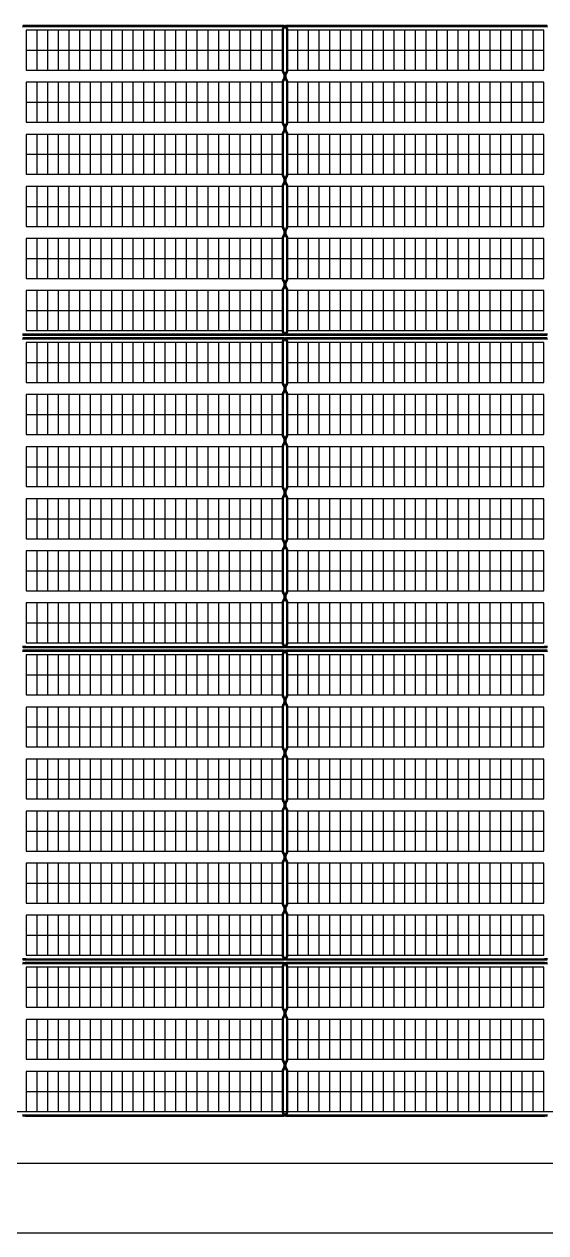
# Model space of a CAD drawing. Header units: metres. Extents: x 1000 to 1920, y 586 to 1306.
# Drawn here: x 1230.1 to 1290.3, y 1000 to 1139.3 of the extents above; entities that cross this region are included whole.
import ezdxf

# ---------------------------------------------------------------- set-up
doc = ezdxf.new("R2010")
doc.units = ezdxf.units.M
for name, color, linetype in [('BOUNDARY', 7, 'Continuous'), ('GROUP_BOUNDARY', 1, 'Continuous'), ('MODULES', 5, 'Continuous'), ('PV_TABLES', 3, 'Continuous'), ('SERVICE_ROAD', 1, 'Continuous')]:
    doc.layers.add(name, color=color, linetype=linetype)

# ---------------------------------------------------------------- blocks, each defined once
blk = doc.blocks.new('PV_TABLE_2x24')
at = {"layer": 'MODULES'}
for p, q in [((1.23333, 0), (1.23333, 4.6)), ((2.46666, 0), (2.46666, 4.6)), ((3.69999, 0), (3.69999, 4.6)), ((4.93332, 0), (4.93332, 4.6)), ((6.16665, 0), (6.16665, 4.6)), ((7.39998, 0), (7.39998, 4.6)), ((8.63331, 0), (8.63331, 4.6)), ((9.86664, 0), (9.86664, 4.6)), ((11.09997, 0), (11.09997, 4.6)), ((12.3333, 0), (12.3333, 4.6)), ((13.56663, 0), (13.56663, 4.6)), ((14.79996, 0), (14.79996, 4.6)), ((16.03329, 0), (16.03329, 4.6)), ((17.26662, 0), (17.26662, 4.6)), ((18.49995, 0), (18.49995, 4.6)), ((19.73328, 0), (19.73328, 4.6)), ((20.96661, 0), (20.96661, 4.6)), ((22.19994, 0), (22.19994, 4.6)), ((23.43327, 0), (23.43327, 4.6)), ((24.6666, 0), (24.6666, 4.6)), ((25.89993, 0), (25.89993, 4.6)), ((27.13326, 0), (27.13326, 4.6)), ((28.36659, 0), (28.36659, 4.6)), ((0, 2.3), (29.59992, 2.3))]:
    blk.add_line(p, q, dxfattribs=at)
blk.add_lwpolyline([(0, 0), (29.59992, 0), (29.59992, 4.6), (0, 4.6)], close=True, dxfattribs=at)

msp = doc.modelspace()

# ---------------------------------------------------------------- linework, layer by layer
at = {"layer": 'BOUNDARY'}
msp.add_lwpolyline([(1000, 1000), (1400, 1000), (1400, 1300), (1000, 1300), (1000, 1000)], close=True, dxfattribs=at)
at = {"layer": 'GROUP_BOUNDARY', "color": 5, "lineweight": 211, "true_color": 0x006ef0, "const_width": 0.3}
for points in [[(1229.9, 1139.1), (1229.98, 1139.08), (1229.99, 1139.08), (1230.06, 1139.08), (1230.14, 1139.08), (1230.21, 1139.08), (1230.3, 1139.1), (1230.37, 1139.1), (1259.93, 1139.1), (1260, 1139.1), (1260.05, 1139.09), (1260.09, 1139.08), (1260.14, 1139.06), (1260.19, 1139.04), (1260.23, 1139.01), (1260.27, 1138.99), (1260.3, 1138.95), (1260.34, 1138.92), (1260.36, 1138.88), (1260.39, 1138.84), (1260.41, 1138.79), (1260.43, 1138.74), (1260.44, 1138.7), (1260.45, 1138.65), (1260.45, 1138.58), (1260.45, 1134.02), (1260.45, 1133.95), (1260.44, 1133.9), (1260.43, 1133.86), (1260.41, 1133.81), (1260.39, 1133.76), (1260.35, 1133.7), (1260.34, 1133.69), (1260.31, 1133.62), (1260.28, 1133.55), (1260.26, 1133.48), (1260.24, 1133.41), (1260.24, 1133.33), (1260.24, 1133.26), (1260.24, 1133.19), (1260.26, 1133.11), (1260.28, 1133.04), (1260.31, 1132.98), (1260.34, 1132.91), (1260.39, 1132.83), (1260.41, 1132.79), (1260.43, 1132.74), (1260.44, 1132.7), (1260.45, 1132.65), (1260.45, 1132.58), (1260.45, 1128.02), (1260.45, 1127.95), (1260.44, 1127.9), (1260.43, 1127.86), (1260.41, 1127.81), (1260.39, 1127.76), (1260.35, 1127.7), (1260.34, 1127.69), (1260.31, 1127.62), (1260.28, 1127.55), (1260.26, 1127.48), (1260.24, 1127.41), (1260.24, 1127.33), (1260.24, 1127.26), (1260.24, 1127.19), (1260.26, 1127.11), (1260.28, 1127.04), (1260.31, 1126.98), (1260.34, 1126.91), (1260.39, 1126.83), (1260.41, 1126.79), (1260.43, 1126.74), (1260.44, 1126.7), (1260.45, 1126.65), (1260.45, 1126.58), (1260.45, 1122.02), (1260.45, 1121.95), (1260.44, 1121.9), (1260.43, 1121.86), (1260.41, 1121.81), (1260.39, 1121.76), (1260.35, 1121.7), (1260.34, 1121.69), (1260.31, 1121.62), (1260.28, 1121.55), (1260.26, 1121.48), (1260.24, 1121.41), (1260.24, 1121.33), (1260.24, 1121.26), (1260.24, 1121.19), (1260.26, 1121.11), (1260.28, 1121.04), (1260.31, 1120.98), (1260.34, 1120.91), (1260.39, 1120.83), (1260.41, 1120.79), (1260.43, 1120.74), (1260.44, 1120.7), (1260.45, 1120.65), (1260.45, 1120.58), (1260.45, 1116.02), (1260.45, 1115.95), (1260.44, 1115.9), (1260.43, 1115.86), (1260.41, 1115.81), (1260.39, 1115.76), (1260.35, 1115.7), (1260.34, 1115.69), (1260.31, 1115.62), (1260.28, 1115.55), (1260.26, 1115.48), (1260.24, 1115.41), (1260.24, 1115.33), (1260.24, 1115.26), (1260.24, 1115.19), (1260.26, 1115.11), (1260.28, 1115.04), (1260.31, 1114.98), (1260.34, 1114.91), (1260.39, 1114.83), (1260.41, 1114.79), (1260.43, 1114.74), (1260.44, 1114.7), (1260.45, 1114.65), (1260.45, 1114.58), (1260.45, 1110.02), (1260.45, 1109.95), (1260.44, 1109.9), (1260.43, 1109.86), (1260.41, 1109.81), (1260.39, 1109.76), (1260.35, 1109.7), (1260.34, 1109.69), (1260.31, 1109.62), (1260.28, 1109.55), (1260.26, 1109.48), (1260.24, 1109.41), (1260.24, 1109.33), (1260.24, 1109.26), (1260.24, 1109.19), (1260.26, 1109.11), (1260.28, 1109.04), (1260.31, 1108.98), (1260.34, 1108.91), (1260.39, 1108.83), (1260.41, 1108.79), (1260.43, 1108.74), (1260.44, 1108.7), (1260.45, 1108.65), (1260.45, 1108.58), (1260.45, 1104.02), (1260.45, 1103.95), (1260.44, 1103.9), (1260.43, 1103.86), (1260.41, 1103.81), (1260.39, 1103.76), (1260.36, 1103.72), (1260.34, 1103.68), (1260.3, 1103.65), (1260.27, 1103.61), (1260.23, 1103.59), (1260.19, 1103.56), (1260.14, 1103.54), (1260.09, 1103.52), (1260.05, 1103.51), (1260, 1103.5), (1259.93, 1103.5), (1230.37, 1103.5), (1230.3, 1103.5), (1230.22, 1103.52), (1230.21, 1103.52), (1230.13, 1103.52), (1230.06, 1103.52), (1229.99, 1103.52), (1229.9, 1103.5)], [(1229.9, 1103.1), (1229.98, 1103.08), (1229.99, 1103.08), (1230.06, 1103.08), (1230.14, 1103.08), (1230.21, 1103.08), (1230.3, 1103.1), (1230.37, 1103.1), (1259.93, 1103.1), (1260, 1103.1), (1260.05, 1103.09), (1260.09, 1103.08), (1260.14, 1103.06), (1260.19, 1103.04), (1260.23, 1103.01), (1260.27, 1102.99), (1260.3, 1102.95), (1260.34, 1102.92), (1260.36, 1102.88), (1260.39, 1102.84), (1260.41, 1102.79), (1260.43, 1102.74), (1260.44, 1102.7), (1260.45, 1102.65), (1260.45, 1102.58), (1260.45, 1098.02), (1260.45, 1097.95), (1260.44, 1097.9), (1260.43, 1097.86), (1260.41, 1097.81), (1260.39, 1097.76), (1260.35, 1097.7), (1260.34, 1097.69), (1260.31, 1097.62), (1260.28, 1097.55), (1260.26, 1097.48), (1260.24, 1097.41), (1260.24, 1097.33), (1260.24, 1097.26), (1260.24, 1097.19), (1260.26, 1097.11), (1260.28, 1097.04), (1260.31, 1096.98), (1260.34, 1096.91), (1260.39, 1096.83), (1260.41, 1096.79), (1260.43, 1096.74), (1260.44, 1096.7), (1260.45, 1096.65), (1260.45, 1096.58), (1260.45, 1092.02), (1260.45, 1091.95), (1260.44, 1091.9), (1260.43, 1091.86), (1260.41, 1091.81), (1260.39, 1091.76), (1260.35, 1091.7), (1260.34, 1091.69), (1260.31, 1091.62), (1260.28, 1091.55), (1260.26, 1091.48), (1260.24, 1091.41), (1260.24, 1091.33), (1260.24, 1091.26), (1260.24, 1091.19), (1260.26, 1091.11), (1260.28, 1091.04), (1260.31, 1090.98), (1260.34, 1090.91), (1260.39, 1090.83), (1260.41, 1090.79), (1260.43, 1090.74), (1260.44, 1090.7), (1260.45, 1090.65), (1260.45, 1090.58), (1260.45, 1086.02), (1260.45, 1085.95), (1260.44, 1085.9), (1260.43, 1085.86), (1260.41, 1085.81), (1260.39, 1085.76), (1260.35, 1085.7), (1260.34, 1085.69), (1260.31, 1085.62), (1260.28, 1085.55), (1260.26, 1085.48), (1260.24, 1085.41), (1260.24, 1085.33), (1260.24, 1085.26), (1260.24, 1085.19), (1260.26, 1085.11), (1260.28, 1085.04), (1260.31, 1084.98), (1260.34, 1084.91), (1260.39, 1084.83), (1260.41, 1084.79), (1260.43, 1084.74), (1260.44, 1084.7), (1260.45, 1084.65), (1260.45, 1084.58), (1260.45, 1080.02), (1260.45, 1079.95), (1260.44, 1079.9), (1260.43, 1079.86), (1260.41, 1079.81), (1260.39, 1079.76), (1260.35, 1079.7), (1260.34, 1079.69), (1260.31, 1079.62), (1260.28, 1079.55), (1260.26, 1079.48), (1260.24, 1079.41), (1260.24, 1079.33), (1260.24, 1079.26), (1260.24, 1079.19), (1260.26, 1079.11), (1260.28, 1079.04), (1260.31, 1078.98), (1260.34, 1078.91), (1260.39, 1078.83), (1260.41, 1078.79), (1260.43, 1078.74), (1260.44, 1078.7), (1260.45, 1078.65), (1260.45, 1078.58), (1260.45, 1074.02), (1260.45, 1073.95), (1260.44, 1073.9), (1260.43, 1073.86), (1260.41, 1073.81), (1260.39, 1073.76), (1260.35, 1073.7), (1260.34, 1073.69), (1260.31, 1073.62), (1260.28, 1073.55), (1260.26, 1073.48), (1260.24, 1073.41), (1260.24, 1073.33), (1260.24, 1073.26), (1260.24, 1073.19), (1260.26, 1073.11), (1260.28, 1073.04), (1260.31, 1072.98), (1260.34, 1072.91), (1260.39, 1072.83), (1260.41, 1072.79), (1260.43, 1072.74), (1260.44, 1072.7), (1260.45, 1072.65), (1260.45, 1072.58), (1260.45, 1068.02), (1260.45, 1067.95), (1260.44, 1067.9), (1260.43, 1067.86), (1260.41, 1067.81), (1260.39, 1067.76), (1260.36, 1067.72), (1260.34, 1067.68), (1260.3, 1067.65), (1260.27, 1067.61), (1260.23, 1067.59), (1260.19, 1067.56), (1260.14, 1067.54), (1260.09, 1067.52), (1260.05, 1067.51), (1260, 1067.5), (1259.93, 1067.5), (1230.37, 1067.5), (1230.3, 1067.5), (1230.22, 1067.52), (1230.21, 1067.52), (1230.13, 1067.52), (1230.06, 1067.52), (1229.99, 1067.52), (1229.9, 1067.5)], [(1229.9, 1067.1), (1229.98, 1067.08), (1229.99, 1067.08), (1230.06, 1067.08), (1230.14, 1067.08), (1230.21, 1067.08), (1230.3, 1067.1), (1230.37, 1067.1), (1259.93, 1067.1), (1260, 1067.1), (1260.05, 1067.09), (1260.09, 1067.08), (1260.14, 1067.06), (1260.19, 1067.04), (1260.23, 1067.01), (1260.27, 1066.99), (1260.3, 1066.95), (1260.34, 1066.92), (1260.36, 1066.88), (1260.39, 1066.84), (1260.41, 1066.79), (1260.43, 1066.74), (1260.44, 1066.7), (1260.45, 1066.65), (1260.45, 1066.58), (1260.45, 1062.02), (1260.45, 1061.95), (1260.44, 1061.9), (1260.43, 1061.86), (1260.41, 1061.81), (1260.39, 1061.76), (1260.35, 1061.7), (1260.34, 1061.69), (1260.31, 1061.62), (1260.28, 1061.55), (1260.26, 1061.48), (1260.24, 1061.41), (1260.24, 1061.33), (1260.24, 1061.26), (1260.24, 1061.19), (1260.26, 1061.11), (1260.28, 1061.04), (1260.31, 1060.98), (1260.34, 1060.91), (1260.39, 1060.83), (1260.41, 1060.79), (1260.43, 1060.74), (1260.44, 1060.7), (1260.45, 1060.65), (1260.45, 1060.58), (1260.45, 1056.02), (1260.45, 1055.95), (1260.44, 1055.9), (1260.43, 1055.86), (1260.41, 1055.81), (1260.39, 1055.76), (1260.35, 1055.7), (1260.34, 1055.69), (1260.31, 1055.62), (1260.28, 1055.55), (1260.26, 1055.48), (1260.24, 1055.41), (1260.24, 1055.33), (1260.24, 1055.26), (1260.24, 1055.19), (1260.26, 1055.11), (1260.28, 1055.04), (1260.31, 1054.98), (1260.34, 1054.91), (1260.39, 1054.83), (1260.41, 1054.79), (1260.43, 1054.74), (1260.44, 1054.7), (1260.45, 1054.65), (1260.45, 1054.58), (1260.45, 1050.02), (1260.45, 1049.95), (1260.44, 1049.9), (1260.43, 1049.86), (1260.41, 1049.81), (1260.39, 1049.76), (1260.35, 1049.7), (1260.34, 1049.69), (1260.31, 1049.62), (1260.28, 1049.55), (1260.26, 1049.48), (1260.24, 1049.41), (1260.24, 1049.33), (1260.24, 1049.26), (1260.24, 1049.19), (1260.26, 1049.11), (1260.28, 1049.04), (1260.31, 1048.98), (1260.34, 1048.91), (1260.39, 1048.83), (1260.41, 1048.79), (1260.43, 1048.74), (1260.44, 1048.7), (1260.45, 1048.65), (1260.45, 1048.58), (1260.45, 1044.02), (1260.45, 1043.95), (1260.44, 1043.9), (1260.43, 1043.86), (1260.41, 1043.81), (1260.39, 1043.76), (1260.35, 1043.7), (1260.34, 1043.69), (1260.31, 1043.62), (1260.28, 1043.55), (1260.26, 1043.48), (1260.24, 1043.41), (1260.24, 1043.33), (1260.24, 1043.26), (1260.24, 1043.19), (1260.26, 1043.11), (1260.28, 1043.04), (1260.31, 1042.98), (1260.34, 1042.91), (1260.39, 1042.83), (1260.41, 1042.79), (1260.43, 1042.74), (1260.44, 1042.7), (1260.45, 1042.65), (1260.45, 1042.58), (1260.45, 1038.02), (1260.45, 1037.95), (1260.44, 1037.9), (1260.43, 1037.86), (1260.41, 1037.81), (1260.39, 1037.76), (1260.35, 1037.7), (1260.34, 1037.69), (1260.31, 1037.62), (1260.28, 1037.55), (1260.26, 1037.48), (1260.24, 1037.41), (1260.24, 1037.33), (1260.24, 1037.26), (1260.24, 1037.19), (1260.26, 1037.11), (1260.28, 1037.04), (1260.31, 1036.98), (1260.34, 1036.91), (1260.39, 1036.83), (1260.41, 1036.79), (1260.43, 1036.74), (1260.44, 1036.7), (1260.45, 1036.65), (1260.45, 1036.58), (1260.45, 1032.02), (1260.45, 1031.95), (1260.44, 1031.9), (1260.43, 1031.86), (1260.41, 1031.81), (1260.39, 1031.76), (1260.36, 1031.72), (1260.34, 1031.68), (1260.3, 1031.65), (1260.27, 1031.61), (1260.23, 1031.59), (1260.19, 1031.56), (1260.14, 1031.54), (1260.09, 1031.52), (1260.05, 1031.51), (1260, 1031.5), (1259.93, 1031.5), (1230.37, 1031.5), (1230.3, 1031.5), (1230.22, 1031.52), (1230.21, 1031.52), (1230.13, 1031.52), (1230.06, 1031.52), (1229.99, 1031.52), (1229.9, 1031.5)], [(1229.9, 1031.1), (1229.98, 1031.08), (1229.99, 1031.08), (1230.06, 1031.08), (1230.14, 1031.08), (1230.21, 1031.08), (1230.3, 1031.1), (1230.37, 1031.1), (1259.93, 1031.1), (1260, 1031.1), (1260.05, 1031.09), (1260.09, 1031.08), (1260.14, 1031.06), (1260.19, 1031.04), (1260.23, 1031.01), (1260.27, 1030.99), (1260.3, 1030.95), (1260.34, 1030.92), (1260.36, 1030.88), (1260.39, 1030.84), (1260.41, 1030.79), (1260.43, 1030.74), (1260.44, 1030.7), (1260.45, 1030.65), (1260.45, 1030.58), (1260.45, 1026.02), (1260.45, 1025.95), (1260.44, 1025.9), (1260.43, 1025.86), (1260.41, 1025.81), (1260.39, 1025.76), (1260.35, 1025.7), (1260.34, 1025.69), (1260.31, 1025.62), (1260.28, 1025.55), (1260.26, 1025.48), (1260.24, 1025.41), (1260.24, 1025.33), (1260.24, 1025.26), (1260.24, 1025.19), (1260.26, 1025.11), (1260.28, 1025.04), (1260.31, 1024.98), (1260.34, 1024.91), (1260.39, 1024.83), (1260.41, 1024.79), (1260.43, 1024.74), (1260.44, 1024.7), (1260.45, 1024.65), (1260.45, 1024.58), (1260.45, 1020.02), (1260.45, 1019.95), (1260.44, 1019.9), (1260.43, 1019.86), (1260.41, 1019.81), (1260.39, 1019.76), (1260.35, 1019.7), (1260.34, 1019.69), (1260.31, 1019.62), (1260.28, 1019.55), (1260.26, 1019.48), (1260.24, 1019.41), (1260.24, 1019.33), (1260.24, 1019.26), (1260.24, 1019.19), (1260.26, 1019.11), (1260.28, 1019.04), (1260.31, 1018.98), (1260.34, 1018.91), (1260.39, 1018.83), (1260.41, 1018.79), (1260.43, 1018.74), (1260.44, 1018.7), (1260.45, 1018.65), (1260.45, 1018.58), (1260.45, 1014.02), (1260.45, 1013.95), (1260.44, 1013.9), (1260.43, 1013.86), (1260.41, 1013.81), (1260.39, 1013.76), (1260.36, 1013.72), (1260.34, 1013.68), (1260.3, 1013.65), (1260.27, 1013.61), (1260.23, 1013.59), (1260.19, 1013.56), (1260.14, 1013.54), (1260.09, 1013.52), (1260.05, 1013.51), (1260, 1013.5), (1259.93, 1013.5), (1230.37, 1013.5), (1230.3, 1013.5), (1230.22, 1013.52), (1230.21, 1013.52), (1230.13, 1013.52), (1230.06, 1013.52), (1229.99, 1013.52), (1229.9, 1013.5)]]:
    msp.add_lwpolyline(points, dxfattribs=at)
at = {"layer": 'GROUP_BOUNDARY', "color": 1, "lineweight": 211, "true_color": 0xdc143c, "const_width": 0.3}
for points in [[(1290.5, 1103.5), (1290.42, 1103.52), (1290.41, 1103.52), (1290.33, 1103.52), (1290.26, 1103.52), (1290.19, 1103.52), (1290.1, 1103.5), (1290.03, 1103.5), (1260.47, 1103.5), (1260.4, 1103.5), (1260.35, 1103.51), (1260.3, 1103.52), (1260.26, 1103.54), (1260.21, 1103.56), (1260.17, 1103.59), (1260.13, 1103.61), (1260.1, 1103.65), (1260.06, 1103.68), (1260.03, 1103.72), (1260.01, 1103.76), (1259.99, 1103.81), (1259.97, 1103.86), (1259.96, 1103.9), (1259.95, 1103.95), (1259.95, 1104.02), (1259.95, 1108.58), (1259.95, 1108.65), (1259.96, 1108.7), (1259.97, 1108.74), (1259.99, 1108.79), (1260.01, 1108.84), (1260.05, 1108.9), (1260.06, 1108.91), (1260.06, 1108.91), (1260.09, 1108.98), (1260.12, 1109.05), (1260.14, 1109.12), (1260.16, 1109.19), (1260.16, 1109.26), (1260.16, 1109.34), (1260.16, 1109.41), (1260.14, 1109.48), (1260.12, 1109.55), (1260.09, 1109.62), (1260.06, 1109.69), (1260.05, 1109.7), (1260.01, 1109.76), (1259.99, 1109.81), (1259.97, 1109.86), (1259.96, 1109.9), (1259.95, 1109.95), (1259.95, 1110.02), (1259.95, 1114.58), (1259.95, 1114.65), (1259.96, 1114.7), (1259.97, 1114.74), (1259.99, 1114.79), (1260.01, 1114.84), (1260.05, 1114.9), (1260.06, 1114.91), (1260.09, 1114.98), (1260.12, 1115.05), (1260.14, 1115.12), (1260.16, 1115.19), (1260.16, 1115.27), (1260.16, 1115.34), (1260.16, 1115.41), (1260.14, 1115.49), (1260.12, 1115.56), (1260.09, 1115.62), (1260.06, 1115.69), (1260.01, 1115.77), (1259.99, 1115.81), (1259.97, 1115.86), (1259.96, 1115.9), (1259.95, 1115.95), (1259.95, 1116.02), (1259.95, 1120.58), (1259.95, 1120.65), (1259.96, 1120.7), (1259.97, 1120.74), (1259.99, 1120.79), (1260.01, 1120.84), (1260.05, 1120.9), (1260.06, 1120.91), (1260.09, 1120.98), (1260.12, 1121.05), (1260.14, 1121.12), (1260.16, 1121.19), (1260.16, 1121.27), (1260.16, 1121.34), (1260.16, 1121.41), (1260.14, 1121.49), (1260.12, 1121.56), (1260.09, 1121.62), (1260.06, 1121.69), (1260.01, 1121.77), (1259.99, 1121.81), (1259.97, 1121.86), (1259.96, 1121.9), (1259.95, 1121.95), (1259.95, 1122.02), (1259.95, 1126.58), (1259.95, 1126.65), (1259.96, 1126.7), (1259.97, 1126.74), (1259.99, 1126.79), (1260.01, 1126.84), (1260.05, 1126.9), (1260.06, 1126.91), (1260.09, 1126.98), (1260.12, 1127.05), (1260.14, 1127.12), (1260.16, 1127.19), (1260.16, 1127.27), (1260.16, 1127.34), (1260.16, 1127.41), (1260.14, 1127.49), (1260.12, 1127.56), (1260.09, 1127.62), (1260.06, 1127.69), (1260.01, 1127.77), (1259.99, 1127.81), (1259.97, 1127.86), (1259.96, 1127.9), (1259.95, 1127.95), (1259.95, 1128.02), (1259.95, 1132.58), (1259.95, 1132.65), (1259.96, 1132.7), (1259.97, 1132.74), (1259.99, 1132.79), (1260.01, 1132.84), (1260.05, 1132.9), (1260.06, 1132.91), (1260.09, 1132.98), (1260.12, 1133.05), (1260.14, 1133.12), (1260.16, 1133.19), (1260.16, 1133.27), (1260.16, 1133.34), (1260.16, 1133.41), (1260.14, 1133.49), (1260.12, 1133.56), (1260.09, 1133.62), (1260.06, 1133.69), (1260.01, 1133.77), (1259.99, 1133.81), (1259.97, 1133.86), (1259.96, 1133.9), (1259.95, 1133.95), (1259.95, 1134.02), (1259.95, 1138.58), (1259.95, 1138.65), (1259.96, 1138.7), (1259.97, 1138.74), (1259.99, 1138.79), (1260.01, 1138.84), (1260.03, 1138.88), (1260.06, 1138.92), (1260.1, 1138.95), (1260.13, 1138.99), (1260.17, 1139.01), (1260.21, 1139.04), (1260.26, 1139.06), (1260.3, 1139.08), (1260.35, 1139.09), (1260.4, 1139.1), (1260.47, 1139.1), (1290.03, 1139.1), (1290.1, 1139.1), (1290.18, 1139.08), (1290.19, 1139.08), (1290.26, 1139.08), (1290.34, 1139.08), (1290.41, 1139.08), (1290.5, 1139.1)], [(1290.5, 1067.5), (1290.42, 1067.52), (1290.41, 1067.52), (1290.33, 1067.52), (1290.26, 1067.52), (1290.19, 1067.52), (1290.1, 1067.5), (1290.03, 1067.5), (1260.47, 1067.5), (1260.4, 1067.5), (1260.35, 1067.51), (1260.3, 1067.52), (1260.26, 1067.54), (1260.21, 1067.56), (1260.17, 1067.59), (1260.13, 1067.61), (1260.1, 1067.65), (1260.06, 1067.68), (1260.03, 1067.72), (1260.01, 1067.76), (1259.99, 1067.81), (1259.97, 1067.86), (1259.96, 1067.9), (1259.95, 1067.95), (1259.95, 1068.02), (1259.95, 1072.58), (1259.95, 1072.65), (1259.96, 1072.7), (1259.97, 1072.74), (1259.99, 1072.79), (1260.01, 1072.84), (1260.05, 1072.9), (1260.06, 1072.91), (1260.06, 1072.91), (1260.09, 1072.98), (1260.12, 1073.05), (1260.14, 1073.12), (1260.16, 1073.19), (1260.16, 1073.26), (1260.16, 1073.34), (1260.16, 1073.41), (1260.14, 1073.48), (1260.12, 1073.55), (1260.09, 1073.62), (1260.06, 1073.69), (1260.05, 1073.7), (1260.01, 1073.76), (1259.99, 1073.81), (1259.97, 1073.86), (1259.96, 1073.9), (1259.95, 1073.95), (1259.95, 1074.02), (1259.95, 1078.58), (1259.95, 1078.65), (1259.96, 1078.7), (1259.97, 1078.74), (1259.99, 1078.79), (1260.01, 1078.84), (1260.05, 1078.9), (1260.06, 1078.91), (1260.09, 1078.98), (1260.12, 1079.05), (1260.14, 1079.12), (1260.16, 1079.19), (1260.16, 1079.27), (1260.16, 1079.34), (1260.16, 1079.41), (1260.14, 1079.49), (1260.12, 1079.56), (1260.09, 1079.62), (1260.06, 1079.69), (1260.01, 1079.77), (1259.99, 1079.81), (1259.97, 1079.86), (1259.96, 1079.9), (1259.95, 1079.95), (1259.95, 1080.02), (1259.95, 1084.58), (1259.95, 1084.65), (1259.96, 1084.7), (1259.97, 1084.74), (1259.99, 1084.79), (1260.01, 1084.84), (1260.05, 1084.9), (1260.06, 1084.91), (1260.09, 1084.98), (1260.12, 1085.05), (1260.14, 1085.12), (1260.16, 1085.19), (1260.16, 1085.27), (1260.16, 1085.34), (1260.16, 1085.41), (1260.14, 1085.49), (1260.12, 1085.56), (1260.09, 1085.62), (1260.06, 1085.69), (1260.01, 1085.77), (1259.99, 1085.81), (1259.97, 1085.86), (1259.96, 1085.9), (1259.95, 1085.95), (1259.95, 1086.02), (1259.95, 1090.58), (1259.95, 1090.65), (1259.96, 1090.7), (1259.97, 1090.74), (1259.99, 1090.79), (1260.01, 1090.84), (1260.05, 1090.9), (1260.06, 1090.91), (1260.09, 1090.98), (1260.12, 1091.05), (1260.14, 1091.12), (1260.16, 1091.19), (1260.16, 1091.27), (1260.16, 1091.34), (1260.16, 1091.41), (1260.14, 1091.49), (1260.12, 1091.56), (1260.09, 1091.62), (1260.06, 1091.69), (1260.01, 1091.77), (1259.99, 1091.81), (1259.97, 1091.86), (1259.96, 1091.9), (1259.95, 1091.95), (1259.95, 1092.02), (1259.95, 1096.58), (1259.95, 1096.65), (1259.96, 1096.7), (1259.97, 1096.74), (1259.99, 1096.79), (1260.01, 1096.84), (1260.05, 1096.9), (1260.06, 1096.91), (1260.09, 1096.98), (1260.12, 1097.05), (1260.14, 1097.12), (1260.16, 1097.19), (1260.16, 1097.27), (1260.16, 1097.34), (1260.16, 1097.41), (1260.14, 1097.49), (1260.12, 1097.56), (1260.09, 1097.62), (1260.06, 1097.69), (1260.01, 1097.77), (1259.99, 1097.81), (1259.97, 1097.86), (1259.96, 1097.9), (1259.95, 1097.95), (1259.95, 1098.02), (1259.95, 1102.58), (1259.95, 1102.65), (1259.96, 1102.7), (1259.97, 1102.74), (1259.99, 1102.79), (1260.01, 1102.84), (1260.03, 1102.88), (1260.06, 1102.92), (1260.1, 1102.95), (1260.13, 1102.99), (1260.17, 1103.01), (1260.21, 1103.04), (1260.26, 1103.06), (1260.3, 1103.08), (1260.35, 1103.09), (1260.4, 1103.1), (1260.47, 1103.1), (1290.03, 1103.1), (1290.1, 1103.1), (1290.18, 1103.08), (1290.19, 1103.08), (1290.26, 1103.08), (1290.34, 1103.08), (1290.41, 1103.08), (1290.5, 1103.1)], [(1290.5, 1031.5), (1290.42, 1031.52), (1290.41, 1031.52), (1290.33, 1031.52), (1290.26, 1031.52), (1290.19, 1031.52), (1290.1, 1031.5), (1290.03, 1031.5), (1260.47, 1031.5), (1260.4, 1031.5), (1260.35, 1031.51), (1260.3, 1031.52), (1260.26, 1031.54), (1260.21, 1031.56), (1260.17, 1031.59), (1260.13, 1031.61), (1260.1, 1031.65), (1260.06, 1031.68), (1260.03, 1031.72), (1260.01, 1031.76), (1259.99, 1031.81), (1259.97, 1031.86), (1259.96, 1031.9), (1259.95, 1031.95), (1259.95, 1032.02), (1259.95, 1036.58), (1259.95, 1036.65), (1259.96, 1036.7), (1259.97, 1036.74), (1259.99, 1036.79), (1260.01, 1036.84), (1260.05, 1036.9), (1260.06, 1036.91), (1260.06, 1036.91), (1260.09, 1036.98), (1260.12, 1037.05), (1260.14, 1037.12), (1260.16, 1037.19), (1260.16, 1037.26), (1260.16, 1037.34), (1260.16, 1037.41), (1260.14, 1037.48), (1260.12, 1037.55), (1260.09, 1037.62), (1260.06, 1037.69), (1260.05, 1037.7), (1260.01, 1037.76), (1259.99, 1037.81), (1259.97, 1037.86), (1259.96, 1037.9), (1259.95, 1037.95), (1259.95, 1038.02), (1259.95, 1042.58), (1259.95, 1042.65), (1259.96, 1042.7), (1259.97, 1042.74), (1259.99, 1042.79), (1260.01, 1042.84), (1260.05, 1042.9), (1260.06, 1042.91), (1260.09, 1042.98), (1260.12, 1043.05), (1260.14, 1043.12), (1260.16, 1043.19), (1260.16, 1043.27), (1260.16, 1043.34), (1260.16, 1043.41), (1260.14, 1043.49), (1260.12, 1043.56), (1260.09, 1043.62), (1260.06, 1043.69), (1260.01, 1043.77), (1259.99, 1043.81), (1259.97, 1043.86), (1259.96, 1043.9), (1259.95, 1043.95), (1259.95, 1044.02), (1259.95, 1048.58), (1259.95, 1048.65), (1259.96, 1048.7), (1259.97, 1048.74), (1259.99, 1048.79), (1260.01, 1048.84), (1260.05, 1048.9), (1260.06, 1048.91), (1260.09, 1048.98), (1260.12, 1049.05), (1260.14, 1049.12), (1260.16, 1049.19), (1260.16, 1049.27), (1260.16, 1049.34), (1260.16, 1049.41), (1260.14, 1049.49), (1260.12, 1049.56), (1260.09, 1049.62), (1260.06, 1049.69), (1260.01, 1049.77), (1259.99, 1049.81), (1259.97, 1049.86), (1259.96, 1049.9), (1259.95, 1049.95), (1259.95, 1050.02), (1259.95, 1054.58), (1259.95, 1054.65), (1259.96, 1054.7), (1259.97, 1054.74), (1259.99, 1054.79), (1260.01, 1054.84), (1260.05, 1054.9), (1260.06, 1054.91), (1260.09, 1054.98), (1260.12, 1055.05), (1260.14, 1055.12), (1260.16, 1055.19), (1260.16, 1055.27), (1260.16, 1055.34), (1260.16, 1055.41), (1260.14, 1055.49), (1260.12, 1055.56), (1260.09, 1055.62), (1260.06, 1055.69), (1260.01, 1055.77), (1259.99, 1055.81), (1259.97, 1055.86), (1259.96, 1055.9), (1259.95, 1055.95), (1259.95, 1056.02), (1259.95, 1060.58), (1259.95, 1060.65), (1259.96, 1060.7), (1259.97, 1060.74), (1259.99, 1060.79), (1260.01, 1060.84), (1260.05, 1060.9), (1260.06, 1060.91), (1260.09, 1060.98), (1260.12, 1061.05), (1260.14, 1061.12), (1260.16, 1061.19), (1260.16, 1061.27), (1260.16, 1061.34), (1260.16, 1061.41), (1260.14, 1061.49), (1260.12, 1061.56), (1260.09, 1061.62), (1260.06, 1061.69), (1260.01, 1061.77), (1259.99, 1061.81), (1259.97, 1061.86), (1259.96, 1061.9), (1259.95, 1061.95), (1259.95, 1062.02), (1259.95, 1066.58), (1259.95, 1066.65), (1259.96, 1066.7), (1259.97, 1066.74), (1259.99, 1066.79), (1260.01, 1066.84), (1260.03, 1066.88), (1260.06, 1066.92), (1260.1, 1066.95), (1260.13, 1066.99), (1260.17, 1067.01), (1260.21, 1067.04), (1260.26, 1067.06), (1260.3, 1067.08), (1260.35, 1067.09), (1260.4, 1067.1), (1260.47, 1067.1), (1290.03, 1067.1), (1290.1, 1067.1), (1290.18, 1067.08), (1290.19, 1067.08), (1290.26, 1067.08), (1290.34, 1067.08), (1290.41, 1067.08), (1290.5, 1067.1)], [(1290.5, 1013.5), (1290.42, 1013.52), (1290.41, 1013.52), (1290.33, 1013.52), (1290.26, 1013.52), (1290.19, 1013.52), (1290.1, 1013.5), (1290.03, 1013.5), (1260.47, 1013.5), (1260.4, 1013.5), (1260.35, 1013.51), (1260.3, 1013.52), (1260.26, 1013.54), (1260.21, 1013.56), (1260.17, 1013.59), (1260.13, 1013.61), (1260.1, 1013.65), (1260.06, 1013.68), (1260.03, 1013.72), (1260.01, 1013.76), (1259.99, 1013.81), (1259.97, 1013.86), (1259.96, 1013.9), (1259.95, 1013.95), (1259.95, 1014.02), (1259.95, 1018.58), (1259.95, 1018.65), (1259.95, 1018.65), (1259.96, 1018.7), (1259.97, 1018.74), (1259.99, 1018.79), (1260.01, 1018.84), (1260.05, 1018.9), (1260.06, 1018.91), (1260.09, 1018.98), (1260.12, 1019.05), (1260.14, 1019.12), (1260.16, 1019.19), (1260.16, 1019.27), (1260.16, 1019.34), (1260.16, 1019.41), (1260.14, 1019.49), (1260.12, 1019.56), (1260.09, 1019.62), (1260.06, 1019.69), (1260.01, 1019.77), (1259.99, 1019.81), (1259.97, 1019.86), (1259.96, 1019.9), (1259.95, 1019.95), (1259.95, 1020.02), (1259.95, 1024.58), (1259.95, 1024.65), (1259.96, 1024.7), (1259.97, 1024.74), (1259.99, 1024.79), (1260.01, 1024.84), (1260.05, 1024.9), (1260.06, 1024.91), (1260.09, 1024.98), (1260.12, 1025.05), (1260.14, 1025.12), (1260.16, 1025.19), (1260.16, 1025.27), (1260.16, 1025.34), (1260.16, 1025.41), (1260.14, 1025.49), (1260.12, 1025.56), (1260.09, 1025.62), (1260.06, 1025.69), (1260.01, 1025.77), (1259.99, 1025.81), (1259.97, 1025.86), (1259.96, 1025.9), (1259.95, 1025.95), (1259.95, 1026.02), (1259.95, 1030.58), (1259.95, 1030.65), (1259.96, 1030.7), (1259.97, 1030.74), (1259.99, 1030.79), (1260.01, 1030.84), (1260.03, 1030.88), (1260.06, 1030.92), (1260.1, 1030.95), (1260.13, 1030.99), (1260.17, 1031.01), (1260.21, 1031.04), (1260.26, 1031.06), (1260.3, 1031.08), (1260.35, 1031.09), (1260.4, 1031.1), (1260.47, 1031.1), (1290.03, 1031.1), (1290.1, 1031.1), (1290.18, 1031.08), (1290.19, 1031.08), (1290.26, 1031.08), (1290.34, 1031.08), (1290.41, 1031.08), (1290.5, 1031.1)]]:
    msp.add_lwpolyline(points, dxfattribs=at)
at = {"layer": 'SERVICE_ROAD'}
for points in [[(1008, 1292), (1392, 1292), (1392, 1008), (1008, 1008), (1008, 1292)], [(1386, 1014), (1386, 1286), (1014, 1286), (1014, 1014), (1386, 1014)]]:
    msp.add_lwpolyline(points, close=True, dxfattribs=at)

# ---------------------------------------------------------------- block references
at = {"layer": 'PV_TABLES'}
for p in [(1230.35, 1134), (1260.45, 1134), (1230.35, 1128), (1260.45, 1128), (1230.35, 1122), (1260.45, 1122), (1230.35, 1116), (1260.45, 1116), (1230.35, 1110), (1260.45, 1110), (1230.35, 1104), (1260.45, 1104), (1230.35, 1098), (1260.45, 1098), (1230.35, 1092), (1260.45, 1092), (1230.35, 1086), (1260.45, 1086), (1230.35, 1080), (1260.45, 1080), (1230.35, 1074), (1260.45, 1074), (1230.35, 1068), (1260.45, 1068), (1230.35, 1062), (1260.45, 1062), (1230.35, 1056), (1260.45, 1056), (1230.35, 1050), (1260.45, 1050), (1230.35, 1044), (1260.45, 1044), (1230.35, 1038), (1260.45, 1038), (1230.35, 1032), (1260.45, 1032), (1230.35, 1026), (1260.45, 1026), (1230.35, 1020), (1260.45, 1020), (1230.35, 1014), (1260.45, 1014)]:
    msp.add_blockref('PV_TABLE_2x24', p, dxfattribs=at)

doc.saveas('drawing.dxf')
